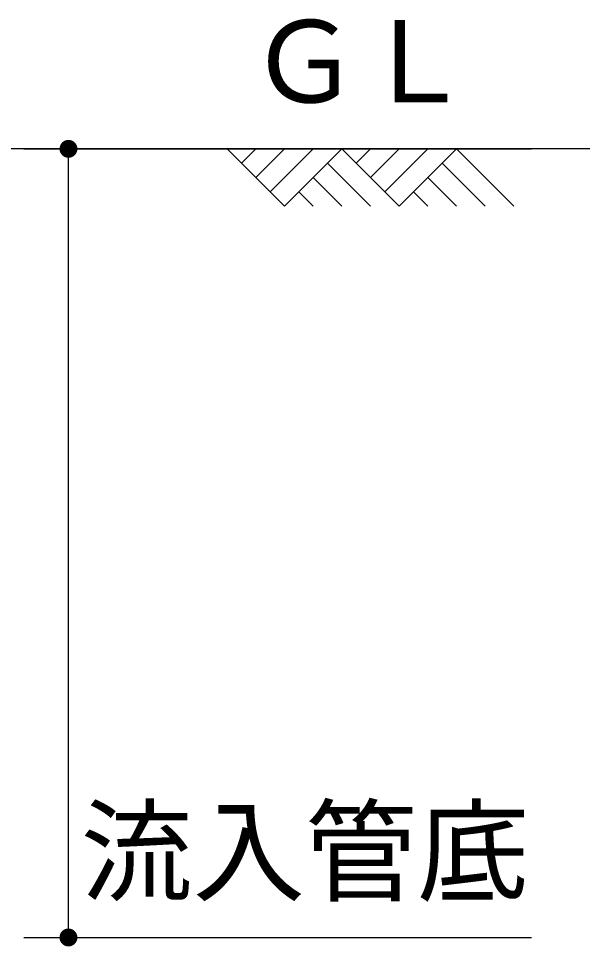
# Model space of a CAD drawing. Units: millimetres, scale not verified. Extents: x -14850 to 14850, y -10500 to 10500.
# Drawn here: x -10962 to -10333, y -3408 to -2373 of the extents above; entities that cross this region are included whole.
import ezdxf
from ezdxf.enums import TextEntityAlignment as Align

# ---------------------------------------------------------------- set-up
doc = ezdxf.new("R2010")
doc.units = ezdxf.units.MM
doc.header["$LTSCALE"] = 50
for name, color, linetype, lineweight in [('0-0_製作', 5, 'Continuous', 25), ('0-1_躯体', 3, 'Continuous', 25), ('0-2_機器', 3, 'Continuous', 25)]:
    doc.layers.add(name, color=color, linetype=linetype, lineweight=lineweight)
doc.styles.add('ＭＳ ゴシック', font='')
doc.styles.get('ＭＳ ゴシック').set_extended_font_data('MS Gothic')

msp = doc.modelspace()

# ---------------------------------------------------------------- linework, layer by layer
at = {"layer": '0-0_製作', "color": 2}
for p, q in [((-10956.18, -2517.99), (-10389.58, -2517.99)), ((-10906.18, -3397.99), (-10906.18, -2517.99)), ((-10956.18, -3397.99), (-10389.58, -3397.99))]:
    msp.add_line(p, q, dxfattribs=at)
at = {"layer": '0-0_製作'}
for points in [[(-10915.69, -2514.9), (-10906.18, -2517.99), (-10916, -2516.11)], [(-10915.23, -2513.73), (-10906.18, -2517.99), (-10915.69, -2514.9)], [(-10914.62, -2512.63), (-10906.18, -2517.99), (-10915.23, -2513.73)], [(-10913.88, -2511.61), (-10906.18, -2517.99), (-10914.62, -2512.63)], [(-10913.03, -2510.7), (-10906.18, -2517.99), (-10913.88, -2511.61)], [(-10912.06, -2509.9), (-10906.18, -2517.99), (-10913.03, -2510.7)], [(-10911, -2509.22), (-10906.18, -2517.99), (-10912.06, -2509.9)], [(-10909.86, -2508.69), (-10906.18, -2517.99), (-10911, -2509.22)], [(-10908.67, -2508.3), (-10906.18, -2517.99), (-10909.86, -2508.69)], [(-10907.43, -2508.07), (-10906.18, -2517.99), (-10908.67, -2508.3)], [(-10907.43, -2508.07), (-10906.18, -2507.99), (-10906.18, -2517.99)], [(-10906.18, -2507.99), (-10896.18, -2517.99), (-10906.18, -2517.99)], [(-10905.55, -2508.01), (-10896.18, -2517.99), (-10906.18, -2507.99)], [(-10904.31, -2508.16), (-10896.18, -2517.99), (-10905.55, -2508.01)], [(-10903.09, -2508.48), (-10896.18, -2517.99), (-10904.31, -2508.16)], [(-10901.92, -2508.94), (-10896.18, -2517.99), (-10903.09, -2508.48)], [(-10900.82, -2509.54), (-10896.18, -2517.99), (-10901.92, -2508.94)], [(-10899.81, -2510.28), (-10896.18, -2517.99), (-10900.82, -2509.54)], [(-10898.89, -2511.14), (-10896.18, -2517.99), (-10899.81, -2510.28)], [(-10898.09, -2512.11), (-10896.18, -2517.99), (-10898.89, -2511.14)], [(-10897.42, -2513.17), (-10896.18, -2517.99), (-10898.09, -2512.11)], [(-10896.88, -2514.31), (-10896.18, -2517.99), (-10897.42, -2513.17)], [(-10896.88, -2514.31), (-10896.26, -2516.73), (-10896.18, -2517.99)], [(-10896.49, -2515.5), (-10896.26, -2516.73), (-10896.88, -2514.31)], [(-10916.16, -2517.36), (-10906.18, -2517.99), (-10916.18, -2517.99)], [(-10916.18, -2517.99), (-10915.48, -2521.67), (-10916.1, -2519.24)], [(-10916.18, -2517.99), (-10914.94, -2522.8), (-10915.48, -2521.67)], [(-10906.18, -2517.99), (-10914.94, -2522.8), (-10916.18, -2517.99)], [(-10916, -2516.11), (-10906.18, -2517.99), (-10916.16, -2517.36)], [(-10916.1, -2519.24), (-10915.48, -2521.67), (-10915.87, -2520.47)], [(-10906.18, -2517.99), (-10914.27, -2523.86), (-10914.94, -2522.8)], [(-10906.18, -2517.99), (-10913.47, -2524.83), (-10914.27, -2523.86)], [(-10906.18, -2517.99), (-10912.55, -2525.69), (-10913.47, -2524.83)], [(-10906.18, -2517.99), (-10911.54, -2526.43), (-10912.55, -2525.69)], [(-10906.18, -2517.99), (-10910.44, -2527.03), (-10911.54, -2526.43)], [(-10906.18, -2517.99), (-10909.27, -2527.5), (-10910.44, -2527.03)], [(-10906.18, -2517.99), (-10908.05, -2527.81), (-10909.27, -2527.5)], [(-10906.18, -2517.99), (-10906.81, -2527.97), (-10908.05, -2527.81)], [(-10906.18, -2517.99), (-10906.18, -2527.99), (-10906.81, -2527.97)], [(-10906.18, -2517.99), (-10904.93, -2527.91), (-10906.18, -2527.99)], [(-10906.18, -2517.99), (-10903.69, -2527.67), (-10904.93, -2527.91)], [(-10896.18, -2517.99), (-10903.69, -2527.67), (-10906.18, -2517.99)], [(-10896.18, -2517.99), (-10902.5, -2527.28), (-10903.69, -2527.67)], [(-10896.18, -2517.99), (-10901.36, -2526.75), (-10902.5, -2527.28)], [(-10896.18, -2517.99), (-10900.3, -2526.08), (-10901.36, -2526.75)], [(-10896.18, -2517.99), (-10899.33, -2525.28), (-10900.3, -2526.08)], [(-10896.18, -2517.99), (-10898.47, -2524.36), (-10899.33, -2525.28)], [(-10896.18, -2517.99), (-10897.74, -2523.34), (-10898.47, -2524.36)], [(-10896.18, -2517.99), (-10897.13, -2522.24), (-10897.74, -2523.34)], [(-10896.18, -2517.99), (-10896.67, -2521.08), (-10897.13, -2522.24)], [(-10896.18, -2517.99), (-10896.36, -2519.86), (-10896.67, -2521.08)], [(-10896.18, -2517.99), (-10896.2, -2518.61), (-10896.36, -2519.86)], [(-10915.69, -3394.9), (-10906.18, -3397.99), (-10916, -3396.11)], [(-10915.23, -3393.73), (-10906.18, -3397.99), (-10915.69, -3394.9)], [(-10914.62, -3392.63), (-10906.18, -3397.99), (-10915.23, -3393.73)], [(-10913.88, -3391.61), (-10906.18, -3397.99), (-10914.62, -3392.63)], [(-10913.03, -3390.7), (-10906.18, -3397.99), (-10913.88, -3391.61)], [(-10912.06, -3389.9), (-10906.18, -3397.99), (-10913.03, -3390.7)], [(-10911, -3389.22), (-10906.18, -3397.99), (-10912.06, -3389.9)], [(-10909.86, -3388.69), (-10906.18, -3397.99), (-10911, -3389.22)], [(-10908.67, -3388.3), (-10906.18, -3397.99), (-10909.86, -3388.69)], [(-10908.67, -3388.3), (-10906.18, -3387.99), (-10906.18, -3397.99)], [(-10907.43, -3388.07), (-10906.18, -3387.99), (-10908.67, -3388.3)], [(-10906.18, -3387.99), (-10896.18, -3397.99), (-10906.18, -3397.99)], [(-10905.55, -3388.01), (-10896.18, -3397.99), (-10906.18, -3387.99)], [(-10904.31, -3388.16), (-10896.18, -3397.99), (-10905.55, -3388.01)], [(-10903.09, -3388.48), (-10896.18, -3397.99), (-10904.31, -3388.16)], [(-10901.92, -3388.94), (-10896.18, -3397.99), (-10903.09, -3388.48)], [(-10900.82, -3389.54), (-10896.18, -3397.99), (-10901.92, -3388.94)], [(-10899.81, -3390.28), (-10896.18, -3397.99), (-10900.82, -3389.54)], [(-10898.89, -3391.14), (-10896.18, -3397.99), (-10899.81, -3390.28)], [(-10898.09, -3392.11), (-10896.18, -3397.99), (-10898.89, -3391.14)], [(-10897.42, -3393.17), (-10896.18, -3397.99), (-10898.09, -3392.11)], [(-10897.42, -3393.17), (-10896.26, -3396.73), (-10896.18, -3397.99)], [(-10896.88, -3394.31), (-10896.26, -3396.73), (-10897.42, -3393.17)], [(-10896.88, -3394.31), (-10896.49, -3395.5), (-10896.26, -3396.73)], [(-10916.16, -3397.36), (-10906.18, -3397.99), (-10916.18, -3397.99)], [(-10916.18, -3397.99), (-10914.94, -3402.8), (-10916.1, -3399.24)], [(-10916.18, -3397.99), (-10914.27, -3403.86), (-10914.94, -3402.8)], [(-10906.18, -3397.99), (-10914.27, -3403.86), (-10916.18, -3397.99)], [(-10916, -3396.11), (-10906.18, -3397.99), (-10916.16, -3397.36)], [(-10916.1, -3399.24), (-10915.48, -3401.67), (-10915.87, -3400.47)], [(-10916.1, -3399.24), (-10914.94, -3402.8), (-10915.48, -3401.67)], [(-10906.18, -3397.99), (-10913.47, -3404.83), (-10914.27, -3403.86)], [(-10906.18, -3397.99), (-10912.55, -3405.69), (-10913.47, -3404.83)], [(-10906.18, -3397.99), (-10911.54, -3406.43), (-10912.55, -3405.69)], [(-10906.18, -3397.99), (-10910.44, -3407.04), (-10911.54, -3406.43)], [(-10906.18, -3397.99), (-10909.27, -3407.5), (-10910.44, -3407.04)], [(-10906.18, -3397.99), (-10908.05, -3407.81), (-10909.27, -3407.5)], [(-10906.18, -3397.99), (-10906.81, -3407.97), (-10908.05, -3407.81)], [(-10906.18, -3397.99), (-10906.18, -3407.99), (-10906.81, -3407.97)], [(-10906.18, -3397.99), (-10904.93, -3407.91), (-10906.18, -3407.99)], [(-10906.18, -3397.99), (-10903.69, -3407.67), (-10904.93, -3407.91)], [(-10906.18, -3397.99), (-10902.5, -3407.28), (-10903.69, -3407.67)], [(-10896.18, -3397.99), (-10902.5, -3407.28), (-10906.18, -3397.99)], [(-10896.18, -3397.99), (-10901.36, -3406.75), (-10902.5, -3407.28)], [(-10896.18, -3397.99), (-10900.3, -3406.08), (-10901.36, -3406.75)], [(-10896.18, -3397.99), (-10899.33, -3405.28), (-10900.3, -3406.08)], [(-10896.18, -3397.99), (-10898.47, -3404.36), (-10899.33, -3405.28)], [(-10896.18, -3397.99), (-10897.74, -3403.35), (-10898.47, -3404.36)], [(-10896.18, -3397.99), (-10897.13, -3402.24), (-10897.74, -3403.35)], [(-10896.18, -3397.99), (-10896.67, -3401.08), (-10897.13, -3402.24)], [(-10896.18, -3397.99), (-10896.36, -3399.86), (-10896.67, -3401.08)], [(-10896.18, -3397.99), (-10896.2, -3398.61), (-10896.36, -3399.86)]]:
    msp.add_solid(points, dxfattribs=at)
at = {"layer": '0-1_躯体'}
for p, q in [((-10665.19, -2581.99), (-10729.19, -2517.99)), ((-10697.19, -2517.99), (-10713.19, -2533.99)), ((-10697.19, -2549.99), (-10665.19, -2517.99)), ((-10681.19, -2565.99), (-10633.19, -2517.99)), ((-10665.19, -2581.99), (-10601.19, -2517.99)), ((-10537.19, -2581.99), (-10601.19, -2517.99)), ((-10585.19, -2533.99), (-10569.19, -2517.99)), ((-10569.19, -2549.99), (-10537.19, -2517.99)), ((-10553.19, -2565.99), (-10505.19, -2517.99)), ((-10537.19, -2581.99), (-10473.19, -2517.99)), ((-10409.19, -2581.99), (-10473.19, -2517.99)), ((-10569.19, -2581.99), (-10617.19, -2533.99)), ((-10489.19, -2533.99), (-10441.19, -2581.99)), ((-10601.19, -2581.99), (-10633.19, -2549.99)), ((-10473.19, -2581.99), (-10505.19, -2549.99)), ((-10633.19, -2581.99), (-10649.19, -2565.99)), ((-10505.19, -2581.99), (-10521.19, -2565.99))]:
    msp.add_line(p, q, dxfattribs=at)
at = {"layer": '0-2_機器', "color": 2}
msp.add_line((-4785.53, -2517.99), (-11063.83, -2517.99), dxfattribs=at)

# ---------------------------------------------------------------- texts
at = {"layer": '0-1_躯体', "color": 4, "style": 'ＭＳ ゴシック'}
for s, p in [('ＧＬ', (-10705.54, -2493.69)), ('流入管底', (-10892.75, -3375.37))]:
    msp.add_text(s, height=91.79, dxfattribs=at).set_placement(p, align=Align.BOTTOM_LEFT)

doc.saveas('drawing.dxf')
